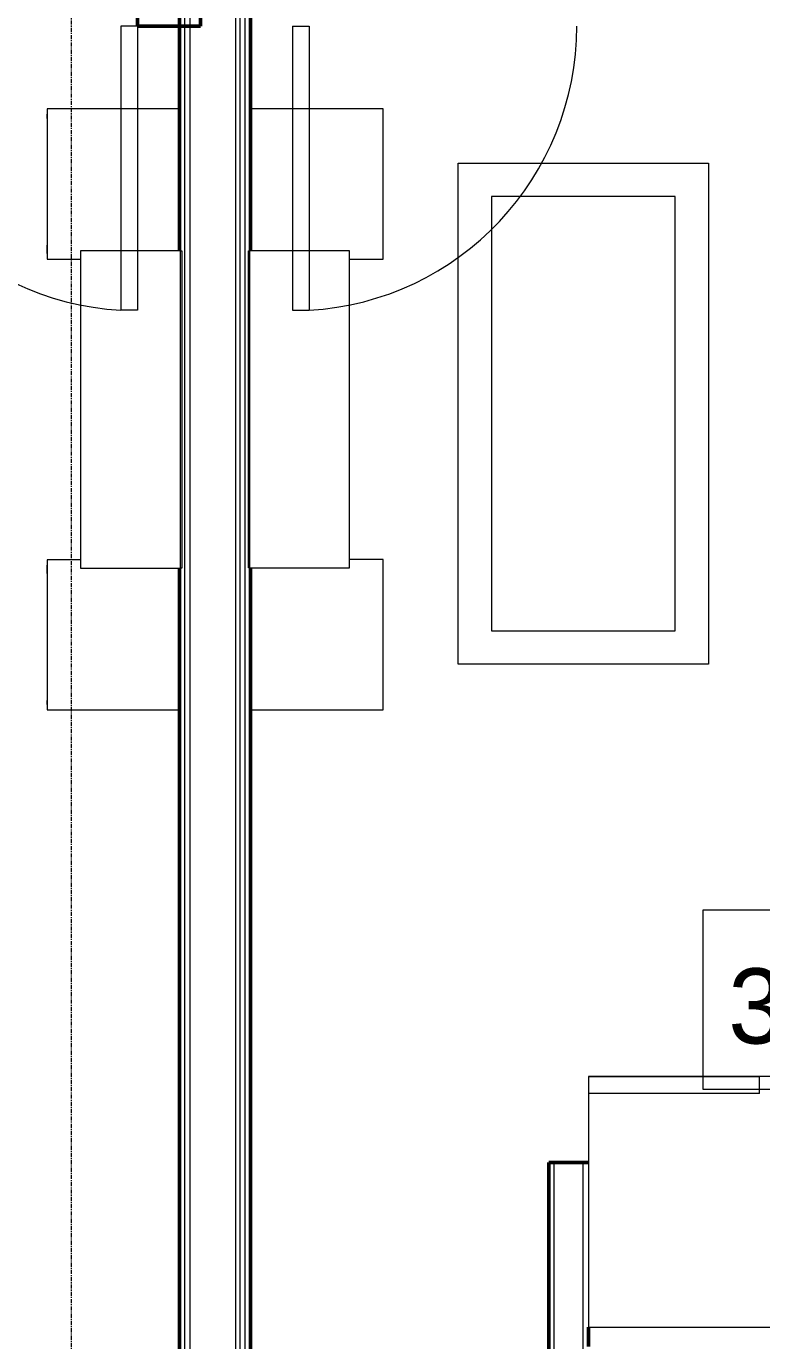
# Model space of a CAD drawing. Header units: inches. Extents: x -4217 to -1814, y 9706 to 12425.
# Drawn here: x -3159.7 to -3071.6, y 11919.4 to 12076.9 of the extents above; entities that cross this region are included whole.
import ezdxf

# ---------------------------------------------------------------- set-up
doc = ezdxf.new("R2010")
doc.units = ezdxf.units.IN
doc.header["$MEASUREMENT"] = 0
doc.linetypes.add('Grid Line 1_2_', pattern=[0.875, 0.5, -0.125, 0.125, -0.125])
for name, color, linetype, lineweight in [('A-AREA-IDEN', 2, 'Continuous', 9), ('A-DOOR-1', 250, 'Continuous', 9), ('A-DOOR-2', 90, 'Continuous', 20), ('A-WALL', 113, 'Continuous', 13), ('A-WALL-3', 10, 'Continuous', 50), ('A-WALL-4', 50, 'Continuous', 13), ('I-FURN-1', 250, 'Continuous', 9), ('I-WALL-3', 2, 'Continuous', 50), ('Q-SPCQ-1', 250, 'Continuous', 9), ('S-GRID-1', 1, 'Grid Line 1_2_', 9)]:
    doc.layers.add(name, color=color, linetype=linetype, lineweight=lineweight)
doc.styles.add('Century Gothic', font='ufonts.com_century-gothic.ttf', dxfattribs={"height": 9})

msp = doc.modelspace()

# ---------------------------------------------------------------- linework, layer by layer
at = {"layer": 'A-AREA-IDEN', "flags": 128}
msp.add_lwpolyline([(-3078.63121, 11971.02985), (-3003.1257, 11971.02985), (-3003.1257, 11949.53379), (-3078.63121, 11949.53379)], close=True, dxfattribs=at)
at = {"layer": 'A-DOOR-1'}
for centre, start, end in [((-3146.39952, 12076.8468), 180, 266.634313), ((-3127.84796, 12076.85139), 273.365687, 0)]:
    msp.add_arc(centre, 34.06659, start, end, dxfattribs=at)
at = {"layer": 'A-DOOR-2'}
for p, q in [((-3148.39952, 12076.8468), (-3148.39952, 12042.83897)), ((-3146.39952, 12076.8468), (-3148.39952, 12076.8468)), ((-3146.39952, 12076.8468), (-3146.39952, 12042.83897)), ((-3127.84796, 12076.85139), (-3127.84796, 12042.84356)), ((-3127.84796, 12076.85139), (-3125.84796, 12076.85139)), ((-3125.84796, 12076.85139), (-3125.84796, 12042.84356)), ((-3146.39952, 12042.83897), (-3148.39952, 12042.83897)), ((-3127.84796, 12042.84356), (-3125.84796, 12042.84356))]:
    msp.add_line(p, q, dxfattribs=at)
at = {"layer": 'A-WALL'}
for p, q in [((-3140.74874, 11742.7394), (-3140.74874, 12110.3394)), ((-3140.12374, 11742.7394), (-3140.12374, 12110.3394)), ((-3134.62374, 11742.7394), (-3134.62374, 12110.3394)), ((-3134.12374, 11742.7394), (-3134.12374, 12110.3394)), ((-3133.49874, 11742.7394), (-3133.49874, 12110.3394))]:
    msp.add_line(p, q, dxfattribs=at)
at = {"layer": 'A-WALL-3'}
for p, q in [((-3146.39952, 12081.5968), (-3146.39952, 12076.8468)), ((-3138.87374, 12076.8468), (-3138.87374, 12081.5968)), ((-3146.39952, 12076.8468), (-3138.87374, 12076.8468)), ((-3097.12374, 11940.76132), (-3097.12374, 11837.85214)), ((-3092.37374, 11940.76132), (-3097.12374, 11940.76132)), ((-3092.37374, 11918.75029), (-3092.37374, 11921.06279))]:
    msp.add_line(p, q, dxfattribs=at)
at = {"layer": 'A-WALL-4'}
for p, q in [((-3096.49874, 11837.85214), (-3096.49874, 11940.76132)), ((-3092.99874, 11918.12529), (-3092.99874, 11940.76132))]:
    msp.add_line(p, q, dxfattribs=at)
at = {"layer": 'I-FURN-1'}
for p, q in [((-3157.27979, 12066.31397), (-3157.27979, 12065.82486)), ((-3157.27979, 12065.82486), (-3157.24865, 12065.82486)), ((-3141.37374, 12066.97447), (-3157.24874, 12066.97447)), ((-3157.24874, 12066.97447), (-3157.24874, 12048.97447)), ((-3116.99874, 12066.97906), (-3132.87374, 12066.97906)), ((-3116.99882, 12065.82945), (-3116.96768, 12065.82945)), ((-3116.99874, 12048.97906), (-3116.99874, 12066.97906)), ((-3116.96768, 12065.82945), (-3116.96768, 12066.31856)), ((-3107.99874, 12060.46879), (-3077.99874, 12060.46879)), ((-3107.99874, 12000.46879), (-3107.99874, 12060.46879)), ((-3077.99874, 12060.46879), (-3077.99874, 12000.46879)), ((-3081.99874, 12056.46879), (-3103.99874, 12056.46879)), ((-3103.99874, 12056.46879), (-3103.99874, 12004.46879)), ((-3081.99874, 12004.46879), (-3081.99874, 12056.46879)), ((-3157.24865, 12050.63185), (-3157.28054, 12050.63185)), ((-3157.28054, 12050.63185), (-3157.28054, 12049.63738)), ((-3116.96693, 12050.63644), (-3116.99882, 12050.63644)), ((-3116.96693, 12049.64197), (-3116.96693, 12050.63644)), ((-3157.28054, 12049.63738), (-3157.24865, 12049.63738)), ((-3157.24874, 12048.97447), (-3153.24874, 12048.97447)), ((-3141.24874, 12049.97447), (-3153.24874, 12049.97447)), ((-3153.24874, 12049.97447), (-3153.24874, 12011.97447)), ((-3141.24874, 12011.97447), (-3141.24874, 12049.97447)), ((-3141.24874, 12049.97447), (-3141.12374, 12049.97447)), ((-3141.24874, 12011.97447), (-3141.24874, 12049.97447)), ((-3141.12374, 12049.97447), (-3141.12374, 12011.97447)), ((-3133.12374, 12011.97906), (-3133.12374, 12049.97906)), ((-3133.12374, 12049.97906), (-3132.99874, 12049.97906)), ((-3132.99874, 12049.97906), (-3132.99874, 12011.97906)), ((-3120.99874, 12049.97906), (-3132.99874, 12049.97906)), ((-3132.99874, 12049.97906), (-3132.99874, 12011.97906)), ((-3120.99874, 12011.97906), (-3120.99874, 12049.97906)), ((-3120.99874, 12048.97906), (-3116.99874, 12048.97906)), ((-3116.99882, 12049.64197), (-3116.96693, 12049.64197)), ((-3157.28054, 12012.31157), (-3157.28054, 12011.31709)), ((-3157.24865, 12012.31157), (-3157.28054, 12012.31157)), ((-3153.24874, 12012.97447), (-3157.24874, 12012.97447)), ((-3157.24874, 12012.97447), (-3157.24874, 11994.97447)), ((-3116.99874, 12012.97906), (-3120.99874, 12012.97906)), ((-3116.96693, 12012.31616), (-3116.99882, 12012.31616)), ((-3116.99874, 11994.97906), (-3116.99874, 12012.97906)), ((-3116.96693, 12011.32168), (-3116.96693, 12012.31616)), ((-3157.28054, 12011.31709), (-3157.24865, 12011.31709)), ((-3153.24874, 12011.97447), (-3141.24874, 12011.97447)), ((-3141.12374, 12011.97447), (-3141.24874, 12011.97447)), ((-3132.99874, 12011.97906), (-3133.12374, 12011.97906)), ((-3132.99874, 12011.97906), (-3120.99874, 12011.97906)), ((-3116.99882, 12011.32168), (-3116.96693, 12011.32168)), ((-3103.99874, 12004.46879), (-3081.99874, 12004.46879)), ((-3077.99874, 12000.46879), (-3107.99874, 12000.46879)), ((-3157.24865, 11996.12408), (-3157.27979, 11996.12408)), ((-3157.27979, 11996.12408), (-3157.27979, 11995.63498)), ((-3157.24874, 11994.97447), (-3141.37374, 11994.97447)), ((-3132.87374, 11994.97906), (-3116.99874, 11994.97906)), ((-3116.96768, 11996.12867), (-3116.99882, 11996.12867)), ((-3116.96768, 11995.63957), (-3116.96768, 11996.12867))]:
    msp.add_line(p, q, dxfattribs=at)
at = {"layer": 'I-WALL-3'}
for p, q in [((-3141.37374, 12110.3394), (-3141.37374, 12049.97447)), ((-3132.87374, 12049.97906), (-3132.87374, 12110.3394)), ((-3141.37374, 12011.97447), (-3141.37374, 11743.3644)), ((-3132.87374, 11743.3644), (-3132.87374, 12011.97906))]:
    msp.add_line(p, q, dxfattribs=at)
at = {"layer": 'Q-SPCQ-1'}
for p, q in [((-3056.62374, 11951.06279), (-3092.37374, 11951.06279)), ((-3092.37374, 11951.06279), (-3092.37374, 11921.06279)), ((-3092.37374, 11951.06279), (-3071.87374, 11951.06279)), ((-3092.37374, 11951.06279), (-3092.37374, 11949.06279)), ((-3071.87374, 11949.06279), (-3071.87374, 11951.06279)), ((-3071.87374, 11949.06279), (-3092.37374, 11949.06279)), ((-3092.37374, 11921.06279), (-3056.62374, 11921.06279))]:
    msp.add_line(p, q, dxfattribs=at)
at = {"layer": 'S-GRID-1'}
msp.add_line((-3154.32374, 9836.17969), (-3154.32374, 12376.79045), dxfattribs=at)

# ---------------------------------------------------------------- texts
at = {"layer": 'A-AREA-IDEN', "insert": (-3075.63121, 11964.02985), "char_height": 9, "width": 83.931, "attachment_point": 1, "style": 'Century Gothic'}
msp.add_mtext('310 - 507 SF', dxfattribs=at)

doc.saveas('drawing.dxf')
